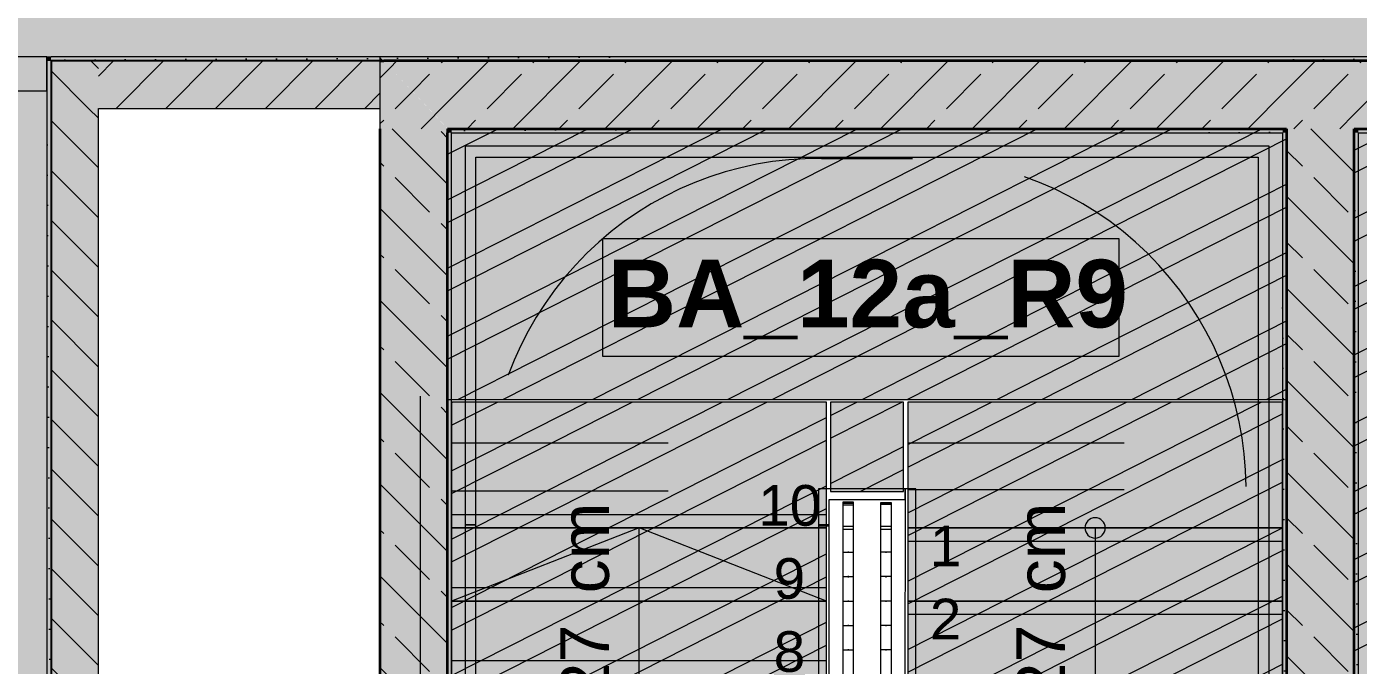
# Model space of a CAD drawing. Header units: metres. Extents: x 101 to 346, y 66 to 213.
# Drawn here: x 147.5 to 152.42, y 88.644 to 91.004 of the extents above; entities that cross this region are included whole.
import ezdxf

# ---------------------------------------------------------------- set-up
doc = ezdxf.new("R2010")
doc.units = ezdxf.units.M
doc.header["$MEASUREMENT"] = 0
for name, pattern in [('Strichlinie', [0.004, 0.003, -0.001]), ('Strichlinie-über-Schnitt', [0.0023, 0.0008, -0.0015]), ('Strichlinie_ eng', [0.0023, 0.0015, -0.0008]), ('Strichpunktlinie', [0.006703, 0.003528, -0.001764, 0, -0.001411])]:
    doc.linetypes.add(name, pattern=pattern)
for name, color, linetype in [('00  Raster', 7, 'Continuous'), ('10  Treppen + Rampen', 7, 'Continuous'), ('10  Treppen + Rampen_Deckschraffur', 7, 'Continuous'), ('10  Wand Massiv', 7, 'Continuous'), ('10  Wand Massiv_Schnittschraffur', 7, 'Continuous'), ('20  Absturzsicherung', 7, 'Continuous'), ('20  Boden Aufbauten', 7, 'Continuous'), ('20  Boden Aufbauten_Deckschraffur', 7, 'Continuous'), ('40  Text Bodenübersichten', 7, 'Continuous'), ('50  NUF - Raumstempel', 7, 'Continuous'), ('Neubau_10  Treppen + Rampen', 7, 'Continuous'), ('Neubau_20  Boden Aufbauten', 7, 'Continuous'), ('Neubau_20  Boden Aufbauten_Deckschraffur', 7, 'Continuous'), ('Neubau_20  Wand Leichtbau', 7, 'Continuous')]:
    doc.layers.add(name, color=color, linetype=linetype)
doc.styles.add('ERSTELLTER_STIL_1', font='')
doc.styles.add('ERSTELLTER_STIL_2', font='arial.ttf')
doc.styles.get('ERSTELLTER_STIL_1').set_extended_font_data('Arial')
pattern_1 = [(26.86749, (13.479, 22.35165), (-0.10168394, 0.20071217), []), (26.86749, (13.4451, 22.41855), (-0.10168394, 0.20071217), [])]
pattern_2 = [(26.86749, (13.58792, 22.68427), (-0.07117876, 0.14049852), [0, -0.105, 0, -0.1575]), (91.86749, (13.92054, 22.57534), (0.15741635, 0.00513262), [0, -0.077, 0, -0.133])]
pattern_3 = [(26.86749, (13.479, 22.351647), (-0.022596431, 0.044602705), [0, -0.05])]
pattern_4 = [(225, (13.479, 22.35165), (-0.16970563, 0.16970563), []), (225, (13.56385, 22.2668), (-0.16970563, 0.16970563), [0.18, -0.06])]
pattern_5 = [(135, (13.479, 22.35165), (0.16970563, 0.16970563), []), (135, (13.39415, 22.2668), (0.16970563, 0.16970563), [0.18, -0.06])]
pattern_6 = [(315, (13.479, 22.35165), (0.09192388, 0.09192388), [])]

msp = doc.modelspace()

# ---------------------------------------------------------------- hatches: boundary and pattern name
at = {"layer": '10  Treppen + Rampen', "linetype": 'Continuous', "lineweight": 0, "true_color": 0xffffff}
msp.add_hatch(color=7, dxfattribs=at).paths.add_polyline_path([(151.4104, 89.1519, 1), (151.4854, 89.1519, 1)])
at = {"layer": '10  Treppen + Rampen_Deckschraffur', "linetype": 'Continuous', "lineweight": 18, "true_color": 0xffaaaa}
for points in [[(150.4554, 89.6169), (149.0704, 89.6169), (149.0704, 89.4219), (150.4554, 89.4219)], [(152.1404, 89.4219), (152.1404, 89.6169), (150.7554, 89.6169), (150.7554, 89.4219)], [(150.4554, 89.4219), (149.0704, 89.4219), (149.0704, 87.4598), (150.4554, 88.2594)], [(150.7554, 89.4219), (150.7554, 86.4519), (152.1404, 86.4519), (152.1404, 89.4219)]]:
    msp.add_hatch(color=21, dxfattribs=at).paths.add_polyline_path(points)
at = {"layer": '10  Treppen + Rampen_Deckschraffur', "linetype": 'Continuous', "lineweight": 18}
h = msp.add_hatch(dxfattribs=at)
h.set_pattern_fill('Stahl_0008', color=8, style=0, pattern_type=2)
h.set_pattern_definition(pattern_1)
h.paths.add_polyline_path([(150.4554, 89.6169), (149.0704, 89.6169), (149.0704, 89.4219), (150.4554, 89.4219)])
h = msp.add_hatch(dxfattribs=at)
h.set_pattern_fill('Stahl_0008', color=8, style=0, pattern_type=2)
h.set_pattern_definition(pattern_1)
h.paths.add_polyline_path([(152.1404, 89.4219), (152.1404, 89.6169), (150.7554, 89.6169), (150.7554, 89.4219)])
h = msp.add_hatch(dxfattribs=at)
h.set_pattern_fill('Stahl_0008', color=8, style=0, pattern_type=2)
h.set_pattern_definition(pattern_1)
h.paths.add_polyline_path([(150.4554, 89.4219), (149.0704, 89.4219), (149.0704, 87.4598), (150.4554, 88.2594)])
h = msp.add_hatch(dxfattribs=at)
h.set_pattern_fill('Stahl_0008', color=8, style=0, pattern_type=2)
h.set_pattern_definition(pattern_1)
h.paths.add_polyline_path([(150.7554, 89.4219), (150.7554, 86.4519), (152.1404, 86.4519), (152.1404, 89.4219)])
at = {"layer": '10  Wand Massiv_Schnittschraffur', "linetype": 'Continuous', "lineweight": 0, "true_color": 0xffffff}
for points in [[(147.5904, 90.8919), (147.5754, 90.8919), (147.5904, 90.8769)], [(147.5754, 90.8919), (147.5754, 90.8769), (147.5904, 90.8769)], [(147.5754, 90.8769), (147.5754, 87.6069), (147.5904, 87.6069), (147.5904, 90.8769)], [(148.8054, 90.8919), (147.5904, 90.8919), (147.5904, 90.8769), (148.8054, 90.8769)], [(147.7654, 90.8769), (147.5904, 90.8769), (147.7654, 90.7019)], [(147.7654, 90.7019), (147.5904, 90.8769), (147.5904, 90.7019)], [(147.7654, 90.7019), (148.8054, 90.7019), (148.8054, 90.8769), (147.7654, 90.8769)], [(148.8196, 90.8769), (148.8054, 90.8919), (148.8054, 90.8769)], [(152.6404, 90.8919), (148.8054, 90.8919), (148.8196, 90.8769), (152.6404, 90.8769)], [(148.8054, 90.8769), (148.8054, 90.6269), (149.0554, 90.6269), (148.8196, 90.8769)], [(149.0554, 90.8769), (148.8196, 90.8769), (149.0554, 90.6277)], [(149.0554, 90.6277), (149.0562, 90.6269), (152.1554, 90.6269), (152.1554, 90.8769), (149.0554, 90.8769)], [(152.1554, 90.6269), (152.4054, 90.6269), (152.4054, 90.8769), (152.1554, 90.8769)], [(152.6404, 90.8769), (152.4054, 90.8769), (152.4054, 90.6269), (152.6404, 90.6269), (152.6404, 90.8169)], [(147.7654, 87.7819), (147.7654, 90.7019), (147.5904, 90.7019), (147.5904, 87.7819)], [(148.8054, 90.6269), (148.8054, 85.1269), (149.0554, 85.1269), (149.0554, 90.6269)], [(149.0562, 90.6269), (149.0554, 90.6119), (149.0704, 90.6119)], [(149.0554, 90.6119), (149.0554, 85.1269), (149.0704, 85.1269), (149.0704, 90.6119)], [(149.0562, 90.6269), (149.0704, 90.6119), (149.0704, 90.6269)], [(149.0704, 90.6119), (152.1404, 90.6119), (152.1404, 90.6269), (149.0704, 90.6269)], [(152.1404, 90.6119), (152.1554, 90.6119), (152.1554, 90.6269), (152.1404, 90.6269)], [(152.1404, 90.6119), (152.1404, 86.7619), (152.1554, 86.7619), (152.1554, 90.6119)], [(152.1554, 90.6119), (152.4054, 90.6119), (152.4054, 90.6269), (152.1554, 90.6269)], [(152.4054, 90.6119), (152.1554, 90.6119), (152.1554, 86.6268), (152.4054, 86.6268)], [(152.4054, 90.6119), (152.4204, 90.6119), (152.4204, 90.6269), (152.4054, 90.6269)], [(152.4204, 90.6119), (152.4054, 90.6119), (152.4054, 86.7619), (152.4204, 86.7619)]]:
    msp.add_hatch(color=7, dxfattribs=at).paths.add_polyline_path(points)
at = {"layer": '10  Wand Massiv_Schnittschraffur', "linetype": 'Continuous', "lineweight": 13, "true_color": 0x000100}
h = msp.add_hatch(dxfattribs=at)
h.set_pattern_fill('Gips_0008', color=98, style=0, pattern_type=2)
h.set_pattern_definition(pattern_3)
h.paths.add_polyline_path([(147.5904, 90.8919), (147.5754, 90.8919), (147.5904, 90.8769)])
h = msp.add_hatch(dxfattribs=at)
h.set_pattern_fill('Gips_0008', color=98, style=0, pattern_type=2)
h.set_pattern_definition(pattern_3)
h.paths.add_polyline_path([(147.5754, 90.8919), (147.5754, 90.8769), (147.5904, 90.8769)])
h = msp.add_hatch(dxfattribs=at)
h.set_pattern_fill('Gips_0008', color=98, style=0, pattern_type=2)
h.set_pattern_definition(pattern_3)
h.paths.add_polyline_path([(147.5754, 90.8769), (147.5754, 87.6069), (147.5904, 87.6069), (147.5904, 90.8769)])
h = msp.add_hatch(dxfattribs=at)
h.set_pattern_fill('Gips_0008', color=98, style=0, pattern_type=2)
h.set_pattern_definition(pattern_3)
h.paths.add_polyline_path([(148.8054, 90.8919), (147.5904, 90.8919), (147.5904, 90.8769), (148.8054, 90.8769)])
h = msp.add_hatch(dxfattribs=at)
h.set_pattern_fill('MW_Kalksandstein_0008', color=98, style=0, pattern_type=2)
h.set_pattern_definition(pattern_6)
h.paths.add_polyline_path([(147.7654, 90.8769), (147.5904, 90.8769), (147.7654, 90.7019)])
h = msp.add_hatch(dxfattribs=at)
h.set_pattern_fill('MW_Kalksandstein_0008', color=98, style=0, pattern_type=2)
h.set_pattern_definition(pattern_6)
h.paths.add_polyline_path([(147.7654, 90.7019), (147.5904, 90.8769), (147.5904, 90.7019)])
h = msp.add_hatch(dxfattribs=at)
h.set_pattern_fill('MW_Kalksandstein_0008', color=98, style=0, pattern_type=2)
h.set_pattern_definition([(225, (13.479, 22.35165), (-0.09192388, 0.09192388), [])])
h.paths.add_polyline_path([(147.7654, 90.7019), (148.8054, 90.7019), (148.8054, 90.8769), (147.7654, 90.8769)])
h = msp.add_hatch(dxfattribs=at)
h.set_pattern_fill('Gips_0008', color=98, style=0, pattern_type=2)
h.set_pattern_definition(pattern_3)
h.paths.add_polyline_path([(148.8196, 90.8769), (148.8054, 90.8919), (148.8054, 90.8769)])
h = msp.add_hatch(dxfattribs=at)
h.set_pattern_fill('Gips_0008', color=98, style=0, pattern_type=2)
h.set_pattern_definition(pattern_3)
h.paths.add_polyline_path([(152.6404, 90.8919), (148.8054, 90.8919), (148.8196, 90.8769), (152.6404, 90.8769)])
h = msp.add_hatch(dxfattribs=at)
h.set_pattern_fill('Beton__Stahlbeton_0008', color=98, style=0, pattern_type=2)
h.set_pattern_definition(pattern_4)
h.paths.add_polyline_path([(148.8054, 90.8769), (148.8054, 90.6269), (149.0554, 90.6269), (148.8196, 90.8769)])
h = msp.add_hatch(dxfattribs=at)
h.set_pattern_fill('Beton__Stahlbeton_0008', color=98, style=0, pattern_type=2)
h.set_pattern_definition(pattern_4)
h.paths.add_polyline_path([(149.0554, 90.8769), (148.8196, 90.8769), (149.0554, 90.6277)])
h = msp.add_hatch(dxfattribs=at)
h.set_pattern_fill('Beton__Stahlbeton_0008', color=98, style=0, pattern_type=2)
h.set_pattern_definition(pattern_4)
h.paths.add_polyline_path([(149.0554, 90.6277), (149.0562, 90.6269), (152.1554, 90.6269), (152.1554, 90.8769), (149.0554, 90.8769)])
h = msp.add_hatch(dxfattribs=at)
h.set_pattern_fill('Beton__Stahlbeton_0008', color=98, style=0, pattern_type=2)
h.set_pattern_definition(pattern_4)
h.paths.add_polyline_path([(152.1554, 90.6269), (152.4054, 90.6269), (152.4054, 90.8769), (152.1554, 90.8769)])
h = msp.add_hatch(dxfattribs=at)
h.set_pattern_fill('Beton__Stahlbeton_0008', color=98, style=0, pattern_type=2)
h.set_pattern_definition(pattern_4)
h.paths.add_polyline_path([(152.6404, 90.8769), (152.4054, 90.8769), (152.4054, 90.6269), (152.6404, 90.6269), (152.6404, 90.8169)])
h = msp.add_hatch(dxfattribs=at)
h.set_pattern_fill('MW_Kalksandstein_0008', color=98, style=0, pattern_type=2)
h.set_pattern_definition(pattern_6)
h.paths.add_polyline_path([(147.7654, 87.7819), (147.7654, 90.7019), (147.5904, 90.7019), (147.5904, 87.7819)])
h = msp.add_hatch(dxfattribs=at)
h.set_pattern_fill('Beton__Stahlbeton_0008', color=98, style=0, pattern_type=2)
h.set_pattern_definition([(135, (13.479, 22.35165), (0.16970563, 0.16970563), []), (135, (13.39415, 22.2668), (0.16970563, 0.16970563), [0.18, -0.06])])
h.paths.add_polyline_path([(148.8054, 90.6269), (148.8054, 85.1269), (149.0554, 85.1269), (149.0554, 90.6269)])
h = msp.add_hatch(dxfattribs=at)
h.set_pattern_fill('Gips_0008', color=98, style=0, pattern_type=2)
h.set_pattern_definition(pattern_3)
h.paths.add_polyline_path([(149.0562, 90.6269), (149.0554, 90.6119), (149.0704, 90.6119)])
h = msp.add_hatch(dxfattribs=at)
h.set_pattern_fill('Gips_0008', color=98, style=0, pattern_type=2)
h.set_pattern_definition(pattern_3)
h.paths.add_polyline_path([(149.0554, 90.6119), (149.0554, 85.1269), (149.0704, 85.1269), (149.0704, 90.6119)])
h = msp.add_hatch(dxfattribs=at)
h.set_pattern_fill('Gips_0008', color=98, style=0, pattern_type=2)
h.set_pattern_definition(pattern_3)
h.paths.add_polyline_path([(149.0562, 90.6269), (149.0704, 90.6119), (149.0704, 90.6269)])
h = msp.add_hatch(dxfattribs=at)
h.set_pattern_fill('Gips_0008', color=98, style=0, pattern_type=2)
h.set_pattern_definition(pattern_3)
h.paths.add_polyline_path([(149.0704, 90.6119), (152.1404, 90.6119), (152.1404, 90.6269), (149.0704, 90.6269)])
h = msp.add_hatch(dxfattribs=at)
h.set_pattern_fill('Gips_0008', color=98, style=0, pattern_type=2)
h.set_pattern_definition(pattern_3)
h.paths.add_polyline_path([(152.1404, 90.6119), (152.1554, 90.6119), (152.1554, 90.6269), (152.1404, 90.6269)])
h = msp.add_hatch(dxfattribs=at)
h.set_pattern_fill('Gips_0008', color=98, style=0, pattern_type=2)
h.set_pattern_definition(pattern_3)
h.paths.add_polyline_path([(152.1404, 90.6119), (152.1404, 86.7619), (152.1554, 86.7619), (152.1554, 90.6119)])
h = msp.add_hatch(dxfattribs=at)
h.set_pattern_fill('Beton__Stahlbeton_0008', color=98, style=0, pattern_type=2)
h.set_pattern_definition(pattern_5)
h.paths.add_polyline_path([(152.1554, 90.6119), (152.4054, 90.6119), (152.4054, 90.6269), (152.1554, 90.6269)])
h = msp.add_hatch(dxfattribs=at)
h.set_pattern_fill('Beton__Stahlbeton_0008', color=98, style=0, pattern_type=2)
h.set_pattern_definition(pattern_5)
h.paths.add_polyline_path([(152.4054, 90.6119), (152.1554, 90.6119), (152.1554, 86.6268), (152.4054, 86.6268)])
h = msp.add_hatch(dxfattribs=at)
h.set_pattern_fill('Gips_0008', color=98, style=0, pattern_type=2)
h.set_pattern_definition(pattern_3)
h.paths.add_polyline_path([(152.4054, 90.6119), (152.4204, 90.6119), (152.4204, 90.6269), (152.4054, 90.6269)])
h = msp.add_hatch(dxfattribs=at)
h.set_pattern_fill('Gips_0008', color=98, style=0, pattern_type=2)
h.set_pattern_definition(pattern_3)
h.paths.add_polyline_path([(152.4204, 90.6119), (152.4054, 90.6119), (152.4054, 86.7619), (152.4204, 86.7619)])
at = {"layer": '20  Boden Aufbauten_Deckschraffur', "linetype": 'Continuous', "lineweight": 18, "true_color": 0xfff4ea}
for points in [[(152.6404, 90.6269), (152.4054, 90.6269), (152.4054, 86.6268), (152.1554, 86.6268), (152.1554, 85.1269), (154.3554, 85.1269), (154.3554, 85.2269), (154.6054, 85.2269), (154.6054, 86.7069), (154.3554, 86.7069), (154.3554, 90.6269), (154.1204, 90.6269), (154.1204, 90.8769), (152.6404, 90.8769)], [(149.0554, 89.6269), (150.4654, 89.6269), (150.7454, 89.6269), (152.1554, 89.6269), (152.1554, 90.6269), (149.0554, 90.6269)], [(150.4704, 89.2869), (150.7404, 89.2869), (150.7404, 89.6169), (150.4704, 89.6169)]]:
    msp.add_hatch(color=7, dxfattribs=at).paths.add_polyline_path(points)
at = {"layer": '20  Boden Aufbauten_Deckschraffur', "linetype": 'Continuous', "lineweight": 18}
h = msp.add_hatch(dxfattribs=at)
h.set_pattern_fill('Stahl_0008', color=8, style=0, pattern_type=2)
h.set_pattern_definition(pattern_1)
h.paths.add_polyline_path([(152.6404, 90.6269), (152.4054, 90.6269), (152.4054, 86.6268), (152.1554, 86.6268), (152.1554, 85.1269), (154.3554, 85.1269), (154.3554, 85.2269), (154.6054, 85.2269), (154.6054, 86.7069), (154.3554, 86.7069), (154.3554, 90.6269), (154.1204, 90.6269), (154.1204, 90.8769), (152.6404, 90.8769)])
h = msp.add_hatch(dxfattribs=at)
h.set_pattern_fill('Stahl_0008', color=8, style=0, pattern_type=2)
h.set_pattern_definition(pattern_1)
h.paths.add_polyline_path([(149.0554, 89.6269), (150.4654, 89.6269), (150.7454, 89.6269), (152.1554, 89.6269), (152.1554, 90.6269), (149.0554, 90.6269)])
h = msp.add_hatch(dxfattribs=at)
h.set_pattern_fill('Stahl_0008', color=8, style=0, pattern_type=2)
h.set_pattern_definition(pattern_1)
h.paths.add_polyline_path([(150.4704, 89.2869), (150.7404, 89.2869), (150.7404, 89.6169), (150.4704, 89.6169)])
at = {"layer": '40  Text Bodenübersichten', "linetype": 'Continuous', "lineweight": 0, "ltscale": 1000, "true_color": 0xffffff}
msp.add_hatch(color=7, dxfattribs=at).paths.add_polyline_path([(149.6275, 89.787), (151.5372, 89.787), (151.5372, 90.2198), (149.6275, 90.2198)])
at = {"layer": 'Neubau_20  Boden Aufbauten_Deckschraffur', "linetype": 'Continuous', "lineweight": 50, "true_color": 0x9f9f9f}
msp.add_hatch(color=253, dxfattribs=at).paths.add_polyline_path([(121.9704, 91.1919), (121.9704, 90.8919), (154.2379, 90.8919), (154.2379, 91.1919), (131.3429, 91.1919), (128.1054, 91.1919)])
at = {"layer": 'Neubau_20  Boden Aufbauten_Deckschraffur', "linetype": 'Continuous', "lineweight": 18, "true_color": 0xefefef}
h = msp.add_hatch(dxfattribs=at)
h.set_pattern_fill('Mörtel_0008', style=0, pattern_type=2)
h.set_pattern_definition(pattern_2)
h.paths.add_polyline_path([(121.9704, 91.1919), (121.9704, 90.8919), (154.2379, 90.8919), (154.2379, 91.1919), (131.3429, 91.1919), (128.1054, 91.1919)])
at = {"layer": 'Neubau_20  Boden Aufbauten_Deckschraffur', "linetype": 'Continuous', "lineweight": 18, "true_color": 0xada092}
msp.add_hatch(color=253, dxfattribs=at).paths.add_polyline_path([(121.9704, 90.8919), (121.9704, 90.7919), (128.1054, 90.7919), (128.1054, 90.7669), (131.3429, 90.7669), (131.3429, 90.7919), (131.4679, 90.7919), (131.4679, 85.4119), (131.4304, 85.4119), (131.4304, 85.1018), (131.4679, 85.1018), (131.5641, 85.1018), (148.1904, 85.1018), (148.1904, 87.6069), (147.5904, 87.6069), (147.5904, 90.8769), (154.2379, 90.8769), (154.2379, 90.8919)])
at = {"layer": 'Neubau_20  Boden Aufbauten_Deckschraffur', "linetype": 'Continuous', "lineweight": 18}
h = msp.add_hatch(dxfattribs=at)
h.set_pattern_fill('Mörtel_0008', color=8, style=0, pattern_type=2)
h.set_pattern_definition(pattern_2)
h.paths.add_polyline_path([(121.9704, 90.8919), (121.9704, 90.7919), (128.1054, 90.7919), (128.1054, 90.7669), (131.3429, 90.7669), (131.3429, 90.7919), (131.4679, 90.7919), (131.4679, 85.4119), (131.4304, 85.4119), (131.4304, 85.1018), (131.4679, 85.1018), (131.5641, 85.1018), (148.1904, 85.1018), (148.1904, 87.6069), (147.5904, 87.6069), (147.5904, 90.8769), (154.2379, 90.8769), (154.2379, 90.8919)])

# ---------------------------------------------------------------- linework, layer by layer
at = {"layer": '00  Raster', "color": 7, "linetype": 'Strichpunktlinie', "lineweight": 13, "ltscale": 1000}
msp.add_line((148.9554, 79.3072), (148.9554, 102.9769), dxfattribs=at)
at = {"layer": '10  Treppen + Rampen', "color": 7, "linetype": 'Strichlinie-über-Schnitt', "lineweight": 13, "ltscale": 1000}
for p, q in [((149.0704, 89.6169), (149.0704, 89.4219)), ((150.4554, 89.4219), (150.4554, 89.6169)), ((152.1404, 89.6169), (150.7554, 89.6169)), ((150.7554, 89.6169), (150.7554, 89.4219)), ((152.1404, 89.4219), (152.1404, 89.6169)), ((149.0704, 89.4669), (150.4554, 89.4669)), ((150.7554, 89.4669), (152.1404, 89.4669)), ((149.0704, 89.2895), (150.4554, 89.2895)), ((150.7554, 89.2933), (152.1404, 89.2933))]:
    msp.add_line(p, q, dxfattribs=at)
at = {"layer": '10  Treppen + Rampen', "color": 7, "linetype": 'Continuous', "lineweight": 18, "ltscale": 1000}
for p, q in [((150.4554, 89.6169), (149.0704, 89.6169)), ((149.0704, 89.6169), (149.0704, 89.1519)), ((150.4554, 89.1519), (150.4554, 89.6169)), ((152.1404, 89.6169), (150.7554, 89.6169)), ((150.7554, 89.6169), (150.7554, 89.1519)), ((152.1404, 89.1519), (152.1404, 89.6169)), ((150.4554, 89.1519), (149.0704, 89.1519)), ((149.0704, 89.1519), (149.0704, 88.8819)), ((149.0704, 89.1519), (150.4554, 89.1519)), ((149.7629, 89.1519), (149.0704, 88.8819)), ((149.7629, 87.8596), (149.7629, 89.1519)), ((150.4554, 88.8819), (149.7629, 89.1519)), ((150.4554, 88.8819), (150.4554, 89.1519)), ((150.7554, 89.1519), (152.1404, 89.1519)), ((152.1404, 89.1519), (150.7554, 89.1519)), ((150.7554, 89.1519), (150.7554, 88.8819)), ((151.4479, 89.1519), (151.4479, 86.7219)), ((152.1404, 88.8819), (152.1404, 89.1519)), ((150.4554, 88.8819), (149.0704, 88.8819)), ((149.0704, 88.8819), (149.0704, 88.6119)), ((149.0704, 88.8819), (150.4554, 88.8819)), ((150.4554, 88.6119), (150.4554, 88.8819)), ((150.7554, 88.8819), (152.1404, 88.8819)), ((152.1404, 88.8819), (150.7554, 88.8819)), ((150.7554, 88.8819), (150.7554, 88.6119)), ((152.1404, 88.6119), (152.1404, 88.8819))]:
    msp.add_line(p, q, dxfattribs=at)
at = {"layer": '10  Treppen + Rampen', "color": 7, "linetype": 'Strichlinie', "lineweight": 13, "ltscale": 1000}
for p, q in [((149.0704, 89.4219), (149.0704, 87.4598)), ((150.4554, 88.2594), (150.4554, 89.4219)), ((150.7554, 89.4219), (150.7554, 86.4519)), ((152.1404, 86.4519), (152.1404, 89.4219)), ((149.0704, 89.2019), (150.4554, 89.2019)), ((152.1404, 89.1019), (150.7554, 89.1019)), ((149.0704, 88.9319), (150.4554, 88.9319)), ((152.1404, 88.8319), (150.7554, 88.8319)), ((149.0704, 88.6619), (150.4554, 88.6619))]:
    msp.add_line(p, q, dxfattribs=at)
at = {"layer": '10  Treppen + Rampen', "color": 7, "linetype": 'Continuous', "lineweight": 18, "ltscale": 1000, "flags": 128}
msp.add_lwpolyline([(151.4104, 89.1519, 1), (151.4854, 89.1519, 1)], format="xyb", close=True, dxfattribs=at)
at = {"layer": '10  Treppen + Rampen', "color": 7, "linetype": 'Strichlinie_ eng', "lineweight": 13, "ltscale": 1000}
for centre, start, end in [((150.4254, 89.2969), 89.4536, 179.6355), ((150.7854, 89.2969), 0.364, 90.546)]:
    msp.add_arc(centre, 1.22, start, end, dxfattribs=at)
at = {"layer": '10  Wand Massiv', "color": 7, "linetype": 'Continuous', "lineweight": 25, "ltscale": 1000}
for p, q in [((147.7654, 90.8769), (147.5904, 90.8769)), ((147.5904, 90.8769), (147.5904, 90.7019)), ((147.7654, 90.8769), (147.5904, 90.8769)), ((148.8054, 90.8769), (147.7654, 90.8769)), ((147.5904, 90.7019), (147.5904, 87.7819))]:
    msp.add_line(p, q, dxfattribs=at)
at = {"layer": '10  Wand Massiv', "color": 7, "linetype": 'Continuous', "lineweight": 35, "ltscale": 1000}
for p, q in [((148.8054, 90.8769), (148.8196, 90.8769)), ((149.0554, 90.8769), (148.8196, 90.8769)), ((152.1554, 90.8769), (149.0554, 90.8769)), ((152.4054, 90.8769), (152.1554, 90.8769)), ((152.6404, 90.8769), (152.4054, 90.8769)), ((149.0554, 90.6269), (149.0554, 90.6119)), ((149.0554, 90.6269), (149.0562, 90.6269)), ((149.0554, 90.6269), (149.0554, 90.6119)), ((149.0554, 85.1269), (149.0554, 90.6119)), ((149.0562, 90.6269), (152.1554, 90.6269)), ((152.1554, 90.6269), (152.1554, 90.6119)), ((152.1554, 90.6269), (152.1554, 90.6119)), ((152.1554, 90.6119), (152.1554, 86.7619)), ((152.4054, 90.6119), (152.4054, 90.6269)), ((152.4054, 90.6269), (152.6404, 90.6269)), ((152.4054, 90.6119), (152.4054, 90.6269)), ((152.4054, 86.7619), (152.4054, 90.6119))]:
    msp.add_line(p, q, dxfattribs=at)
at = {"layer": '10  Wand Massiv', "color": 7, "linetype": 'Continuous', "lineweight": 13, "ltscale": 1000, "flags": 128}
for points in [[(147.5754, 90.8919), (147.5904, 90.8919)], [(147.5754, 90.8919), (147.5754, 87.5919)], [(148.8054, 90.8919), (147.5904, 90.8919)], [(148.8054, 90.8919), (148.8054, 90.8769)], [(152.6404, 90.8919), (148.8054, 90.8919)], [(148.8054, 90.8919), (148.8054, 90.8769)], [(147.7654, 87.7819), (147.7654, 90.7019)], [(147.7654, 90.7019), (148.8054, 90.7019)], [(149.0704, 90.6119), (152.1404, 90.6119)], [(149.0704, 85.1269), (149.0704, 90.6119)], [(152.1404, 90.6119), (152.1404, 86.7619)], [(152.4204, 90.6119), (152.6404, 90.6119)], [(152.4204, 86.7619), (152.4204, 90.6119)]]:
    msp.add_lwpolyline(points, dxfattribs=at)
at = {"layer": '10  Wand Massiv', "color": 7, "linetype": 'Continuous', "lineweight": 18, "ltscale": 1000, "flags": 128}
for points in [[(148.8054, 90.8769), (148.8054, 90.6269)], [(148.8054, 90.8769), (148.8054, 90.7019)]]:
    msp.add_lwpolyline(points, dxfattribs=at)
at = {"layer": '10  Wand Massiv', "color": 7, "linetype": 'Continuous', "lineweight": 35, "ltscale": 1000, "flags": 128}
msp.add_lwpolyline([(148.8054, 90.6269), (148.8054, 85.1269)], dxfattribs=at)
at = {"layer": '20  Absturzsicherung', "color": 7, "linetype": 'Continuous', "lineweight": 18, "ltscale": 1000}
for p, q in [((149.1204, 90.5619), (149.1204, 89.1759)), ((152.0904, 90.5619), (149.1204, 90.5619)), ((152.0904, 89.4219), (152.0904, 90.5619)), ((149.1604, 89.1759), (149.1604, 90.5219)), ((149.1604, 90.5219), (152.0504, 90.5219)), ((152.0504, 90.5219), (152.0504, 89.4219)), ((152.0504, 89.4219), (152.0504, 86.7219)), ((152.0904, 86.7219), (152.0904, 89.4219)), ((150.7454, 89.2969), (150.4254, 89.2969)), ((150.4254, 89.2969), (150.4254, 89.1719)), ((150.4654, 89.2569), (150.7454, 89.2569)), ((150.4654, 89.1719), (150.4654, 89.2569)), ((150.7454, 89.2969), (150.7453, 86.7219)), ((150.7854, 89.2969), (150.7454, 89.2969)), ((150.7454, 89.2569), (150.7454, 89.2969)), ((150.7853, 86.7219), (150.7854, 89.2969)), ((150.5551, 89.2419), (150.5151, 89.2419)), ((150.5151, 89.2419), (150.5151, 89.1519)), ((150.5551, 89.2419), (150.5151, 89.2419)), ((150.5151, 89.2419), (150.5151, 89.1519)), ((150.5551, 89.1519), (150.5551, 89.2419)), ((150.5551, 89.1519), (150.5551, 89.2419)), ((150.6953, 89.2419), (150.6553, 89.2419)), ((150.6553, 89.2419), (150.6553, 89.1519)), ((150.6953, 89.2419), (150.6553, 89.2419)), ((150.6553, 89.2419), (150.6553, 89.1519)), ((150.6953, 89.1519), (150.6953, 89.2419)), ((150.6953, 89.1519), (150.6953, 89.2419)), ((149.1204, 89.1759), (149.1204, 89.1639)), ((149.1604, 89.1639), (149.1204, 89.1639)), ((149.1204, 89.1639), (149.1204, 89.1519)), ((149.1204, 89.1639), (149.1604, 89.1639)), ((149.1604, 89.1639), (149.1604, 89.1759)), ((149.1604, 89.1519), (149.1604, 89.1639)), ((150.4254, 89.1719), (150.4254, 89.1599)), ((150.4654, 89.1639), (150.4254, 89.1639)), ((150.4254, 89.1639), (150.4254, 89.1519)), ((150.4254, 89.1599), (150.4654, 89.1599)), ((150.4654, 89.1599), (150.4654, 89.1719)), ((150.4654, 89.1519), (150.4654, 89.1639)), ((149.1204, 89.1519), (149.1204, 87.4922)), ((149.1604, 87.5152), (149.1604, 89.1519)), ((150.4254, 89.1519), (150.4253, 86.4519)), ((150.4653, 86.4519), (150.4654, 89.1519)), ((150.5151, 89.1519), (150.5151, 88.3419)), ((150.5151, 89.1519), (150.5151, 88.3419)), ((150.5551, 88.3419), (150.5551, 89.1519)), ((150.5551, 88.3419), (150.5551, 89.1519)), ((150.6553, 89.1519), (150.6553, 88.3419)), ((150.6553, 89.1519), (150.6553, 88.3419)), ((150.6953, 88.3419), (150.6953, 89.1519)), ((150.6953, 88.3419), (150.6953, 89.1519)), ((150.5151, 89.0619), (150.5551, 89.0619)), ((150.5351, 89.0644), (150.5351, 89.0594)), ((150.6953, 89.0619), (150.6553, 89.0619)), ((150.6753, 89.0594), (150.6753, 89.0644)), ((150.5151, 88.9719), (150.5551, 88.9719)), ((150.5351, 88.9744), (150.5351, 88.9694)), ((150.6953, 88.9719), (150.6553, 88.9719)), ((150.6753, 88.9694), (150.6753, 88.9744)), ((150.5151, 88.8819), (150.5551, 88.8819)), ((150.5351, 88.8844), (150.5351, 88.8794)), ((150.6953, 88.8819), (150.6553, 88.8819)), ((150.6753, 88.8794), (150.6753, 88.8844)), ((150.5151, 88.7919), (150.5551, 88.7919)), ((150.5351, 88.7944), (150.5351, 88.7894)), ((150.6953, 88.7919), (150.6553, 88.7919)), ((150.6753, 88.7894), (150.6753, 88.7944)), ((150.5151, 88.7019), (150.5551, 88.7019)), ((150.5351, 88.7044), (150.5351, 88.6994)), ((150.6953, 88.7019), (150.6553, 88.7019)), ((150.6753, 88.6994), (150.6753, 88.7044))]:
    msp.add_line(p, q, dxfattribs=at)
at = {"layer": '20  Absturzsicherung', "color": 7, "linetype": 'Strichlinie-über-Schnitt', "lineweight": 18, "ltscale": 1000}
for p, q in [((149.1604, 89.1639), (149.1204, 89.1639)), ((149.1204, 89.1639), (149.1204, 89.1519)), ((149.1604, 89.1519), (149.1604, 89.1639)), ((149.1204, 89.1519), (149.1204, 87.5522)), ((149.1604, 87.5752), (149.1604, 89.1519))]:
    msp.add_line(p, q, dxfattribs=at)
at = {"layer": '20  Absturzsicherung', "color": 7, "linetype": 'Continuous', "lineweight": 18, "ltscale": 1000, "flags": 128}
for points in [[(150.5151, 89.2369), (150.5551, 89.2369), (150.5551, 89.2469), (150.5151, 89.2469)], [(150.6953, 89.2444), (150.6553, 89.2444), (150.6553, 89.2394), (150.6953, 89.2394)], [(150.5151, 89.1469), (150.5551, 89.1469), (150.5551, 89.1569), (150.5151, 89.1569)], [(150.6953, 89.1569), (150.6553, 89.1569), (150.6553, 89.1469), (150.6953, 89.1469)]]:
    msp.add_lwpolyline(points, close=True, dxfattribs=at)
at = {"layer": '20  Boden Aufbauten', "color": 7, "linetype": 'Continuous', "lineweight": 13, "ltscale": 1000, "flags": 128}
for points in [[(152.6404, 90.6269), (152.4054, 90.6269), (152.4054, 86.6268), (152.1554, 86.6268), (152.1554, 85.1269), (154.3554, 85.1269), (154.3554, 85.2269), (154.6054, 85.2269), (154.6054, 86.7069), (154.3554, 86.7069), (154.3554, 90.6269), (154.1204, 90.6269), (154.1204, 90.8769), (152.6404, 90.8769)], [(149.0554, 89.6269), (150.4654, 89.6269), (150.7454, 89.6269), (152.1554, 89.6269), (152.1554, 90.6269), (149.0554, 90.6269)], [(150.4704, 89.2869), (150.7404, 89.2869), (150.7404, 89.6169), (150.4704, 89.6169)]]:
    msp.add_lwpolyline(points, close=True, dxfattribs=at)
at = {"layer": '40  Text Bodenübersichten', "color": 7, "linetype": 'Continuous', "lineweight": 13, "ltscale": 1000}
for p, q in [((151.5372, 90.2198), (149.6275, 90.2198)), ((149.6275, 90.2198), (149.6275, 89.787)), ((151.5372, 89.787), (151.5372, 90.2198)), ((149.6275, 89.787), (151.5372, 89.787))]:
    msp.add_line(p, q, dxfattribs=at)
at = {"layer": '50  NUF - Raumstempel', "color": 7, "linetype": 'Strichlinie', "lineweight": 13, "ltscale": 1000, "flags": 128}
msp.add_lwpolyline([(152.1404, 90.6119), (152.1404, 89.0919), (152.1404, 86.6519), (152.1554, 86.6519), (152.1554, 85.1419), (149.0704, 85.1419), (149.0704, 90.6119)], close=True, dxfattribs=at)
at = {"layer": 'Neubau_10  Treppen + Rampen', "color": 7, "linetype": 'Strichlinie_ eng', "lineweight": 13, "ltscale": 1000}
msp.add_line((150.437, 90.5168), (150.7737, 90.5168), dxfattribs=at)
at = {"layer": 'Neubau_20  Boden Aufbauten', "color": 7, "linetype": 'Continuous', "lineweight": 13, "ltscale": 1000, "flags": 128}
msp.add_lwpolyline([(121.9704, 90.8919), (121.9704, 90.7919), (128.1054, 90.7919), (128.1054, 90.7669), (131.3429, 90.7669), (131.3429, 90.7919), (131.4679, 90.7919), (131.4679, 85.4119), (131.4304, 85.4119), (131.4304, 85.1018), (131.4679, 85.1018), (131.5641, 85.1018), (148.1904, 85.1018), (148.1904, 87.6069), (147.5904, 87.6069), (147.5904, 90.8769), (154.2379, 90.8769), (154.2379, 90.8919)], dxfattribs=at)
at = {"layer": 'Neubau_20  Wand Leichtbau', "color": 7, "linetype": 'Strichlinie-über-Schnitt', "lineweight": 13, "ltscale": 1000, "flags": 128}
for points in [[(147.5754, 90.8919), (138.2179, 90.8919)], [(147.5754, 90.7669), (147.5754, 90.8919)], [(138.2179, 90.7669), (147.5754, 90.7669)]]:
    msp.add_lwpolyline(points, dxfattribs=at)

# ---------------------------------------------------------------- texts
at = {"layer": '10  Treppen + Rampen', "color": 7, "linetype": 'Continuous', "lineweight": 13, "style": 'ERSTELLTER_STIL_1'}
for s, insert, char_height, attachment_point, rotation in [('\\A1;{\\pql;\\fArial|b0|i0|c0|p38;10}', (150.203, 89.2342), 0.15, 4, 360), ('\\A1;{\\pqc;\\pt0,0.1;\\fArial|b0|i0|c0|p38;10 ST x \\fArial|b0|i0|c0|p38;18\\fArial|b0|i0|c0|p38;\\A1{\\H.66x;\\S^  ;}\\fArial|b0|i0|c0|p38; cm\\fArial|b0|i0|c0|p38; x \\fArial|b0|i0|c0|p38;27\\fArial|b0|i0|c0|p38;\\A1{\\H.66x;\\S^  ;}\\fArial|b0|i0|c0|p38; cm\\fArial|b0|i0|c0|p38;\\fArial|b0|i0|c0|p38;\\fArial|b0|i0|c0|p38;\\A1{\\H.66x;\\S^  ;}\\fArial|b0|i0|c0|p38;}', (149.7041, 87.9369), 0.18, 8, 90), ('\\A1;{\\pqc;\\pt0,0.1;\\fArial|b0|i0|c0|p38;10 ST x \\fArial|b0|i0|c0|p38;18\\fArial|b0|i0|c0|p38;\\A1{\\H.66x;\\S^  ;}\\fArial|b0|i0|c0|p38; cm\\fArial|b0|i0|c0|p38; x \\fArial|b0|i0|c0|p38;27\\fArial|b0|i0|c0|p38;\\A1{\\H.66x;\\S^  ;}\\fArial|b0|i0|c0|p38; cm\\fArial|b0|i0|c0|p38;\\fArial|b0|i0|c0|p38;\\fArial|b0|i0|c0|p38;\\A1{\\H.66x;\\S^  ;}\\fArial|b0|i0|c0|p38;}', (151.3891, 87.9369), 0.18, 8, 90), ('\\A1;{\\pql;\\fArial|b0|i0|c0|p38;1}', (150.837, 89.0855), 0.15, 4, 0.0001), ('\\A1;{\\pql;\\fArial|b0|i0|c0|p38;9}', (150.26, 88.9642), 0.15, 4, 360), ('\\A1;{\\pql;\\fArial|b0|i0|c0|p38;2}', (150.837, 88.8155), 0.15, 4, 0.0001), ('\\A1;{\\pql;\\fArial|b0|i0|c0|p38;8}', (150.26, 88.6942), 0.15, 4, 360)]:
    msp.add_mtext(s, dxfattribs=dict(at, insert=insert, char_height=char_height, attachment_point=attachment_point, rotation=rotation))
at = {"layer": '40  Text Bodenübersichten', "color": 7, "linetype": 'Continuous', "lineweight": 13, "insert": (149.6475, 90.1427), "char_height": 0.25, "attachment_point": 1, "rotation": 360, "style": 'ERSTELLTER_STIL_2'}
msp.add_mtext('\\A1;{\\pql;\\pt0.251208;\\fArial|b1|i0|c0|p38;BA_12a_R9}', dxfattribs=at)

doc.saveas('drawing.dxf')
